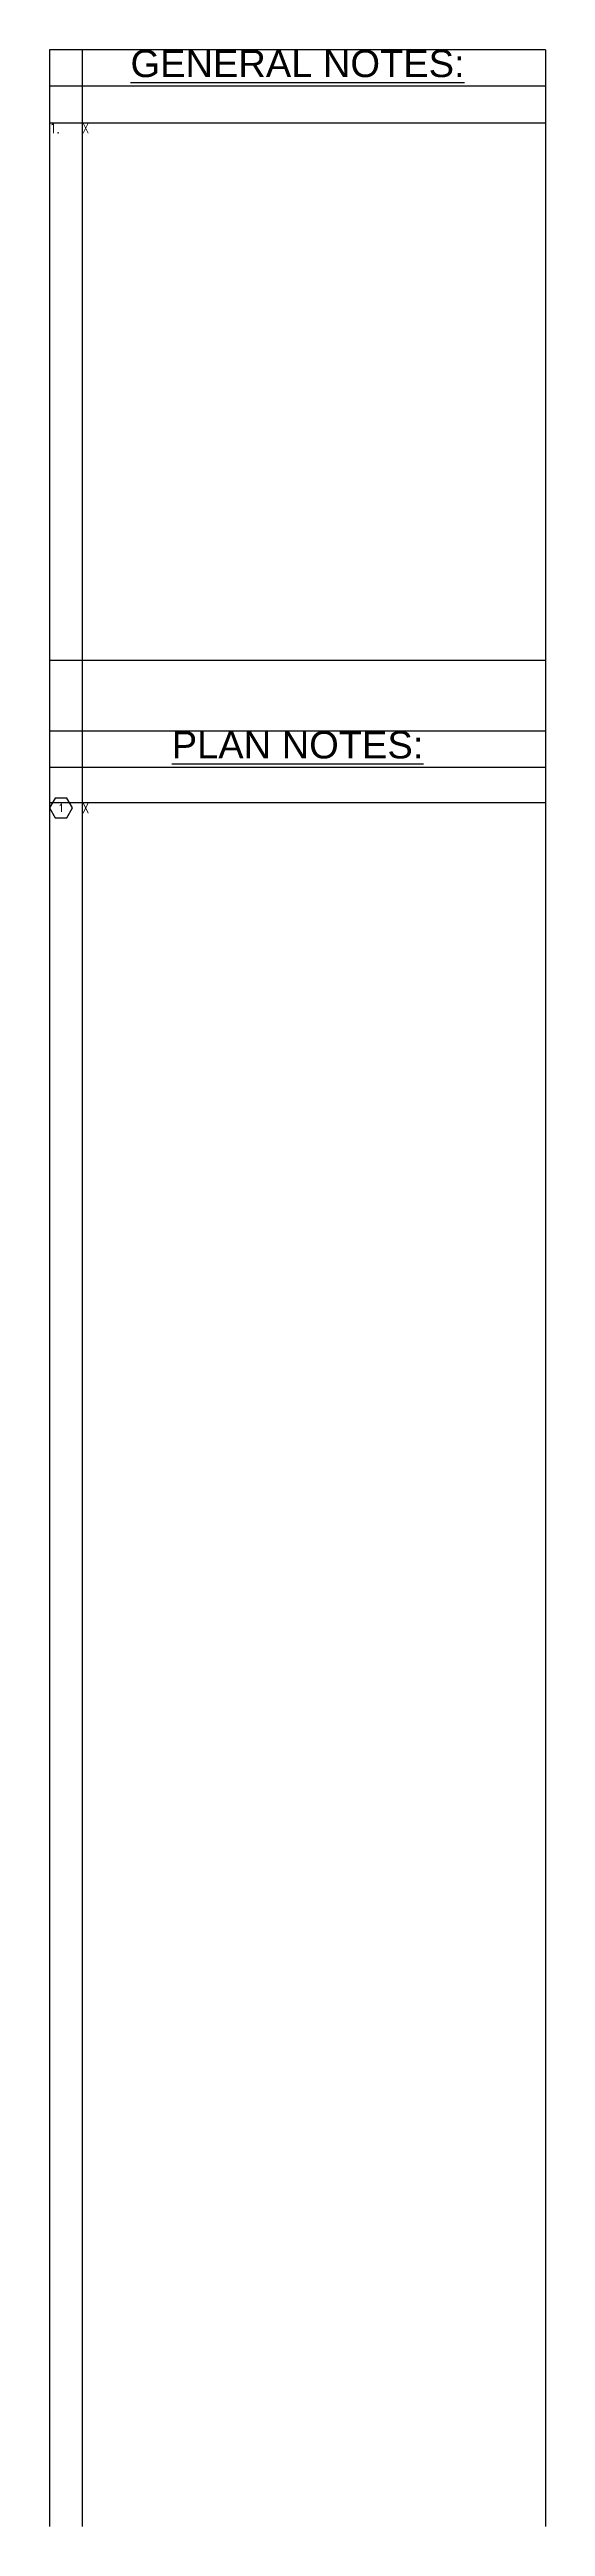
# Model space of a CAD drawing. Header units: inches. Extents: x 0 to 32.3, y 0 to 23.2.
# Drawn here: x 27.76 to 32.31, y 0.44 to 23.19 of the extents above; entities outside this region: 1.
import ezdxf
from ezdxf.enums import TextEntityAlignment as Align

# ---------------------------------------------------------------- set-up
doc = ezdxf.new("R2010")
doc.units = ezdxf.units.IN
doc.header["$LTSCALE"] = 0.5
doc.header["$MEASUREMENT"] = 0
doc.layers.get('Defpoints').update_dxf_attribs({"color": 27})
doc.layers.add('E-NOTE', color=80, linetype='Continuous')
doc.layers.add('G-Anno-Nplt', color=140, linetype='Continuous', plot=False)
doc.styles.add('NOTES', font='romans.shx', dxfattribs={"width": 0.8})
doc.styles.add('RomanS', font='romans.shx')
doc.styles.add('TITLE', font='arial.ttf')

# ---------------------------------------------------------------- blocks, each defined once
blk = doc.blocks.new('h21')
blk.add_wipeout([(-0.053, 0.091), (0.053, 0.091), (0.105, 0), (0.053, -0.091), (-0.053, -0.091), (-0.105, 0)])
blk.add_lwpolyline([(0.105, 0), (0.053, 0.091), (-0.053, 0.091), (-0.105, 0), (-0.053, -0.091), (0.053, -0.091)], close=True)
at = {"layer": 'Defpoints'}
blk.add_point((0, 0), dxfattribs=at)
at = {"style": 'RomanS'}
blk.add_attdef('X', text='', height=0.0938, dxfattribs=at).set_placement((0.001, -0.051), align=Align.CENTER)
blk = doc.blocks.new('NoteGuides')
at = {"layer": 'G-Anno-Nplt'}
for p, q in [((32.312, 23.19), (27.762, 23.19)), ((27.762, 23.19), (27.762, 0.44)), ((28.062, 23.19), (28.062, 0.44)), ((32.312, 23.19), (32.312, 0.44)), ((32.312, 22.857), (27.762, 22.857)), ((32.312, 22.518), (27.762, 22.518)), ((32.312, 17.582), (27.762, 17.582)), ((32.312, 16.932), (27.762, 16.932)), ((32.312, 16.598), (27.762, 16.598)), ((32.312, 16.273), (27.762, 16.273))]:
    blk.add_line(p, q, dxfattribs=at)

msp = doc.modelspace()

# ---------------------------------------------------------------- linework, layer by layer
at = {"layer": 'Defpoints'}
msp.add_point((0, 0), dxfattribs=at)

# ---------------------------------------------------------------- block references
at = {"layer": 'E-NOTE'}
ref = msp.add_blockref('h21', (27.868, 16.224), dxfattribs=at)
ref.add_attrib('X', '1', dxfattribs={"layer": '0', "height": 0.0729, "style": 'RomanS', "width": 0.8}).set_placement((27.868, 16.188), align=Align.CENTER)

# ---------------------------------------------------------------- texts
at = {"layer": 'E-NOTE', "char_height": 0.25, "attachment_point": 2, "line_spacing_factor": 0.96, "style": 'TITLE'}
for s, insert in [('{\\LGENERAL NOTES:}', (30.038, 23.188)), ('{\\LPLAN NOTES:}', (30.038, 16.929))]:
    msp.add_mtext(s, dxfattribs=dict(at, insert=insert))
at = {"layer": 'E-NOTE', "char_height": 0.0938, "attachment_point": 1, "line_spacing_factor": 0.96, "style": 'NOTES'}
for s, insert, width in [('1.', (27.762, 22.516), 0.3), ('X', (28.062, 22.516), 4.25)]:
    msp.add_mtext(s, dxfattribs=dict(at, insert=insert, width=width))

# ---------------------------------------------------------------- next in the draw order: block references
msp.add_blockref('NoteGuides', (0, -0.003))

# ---------------------------------------------------------------- next in the draw order: texts
at = {"layer": 'E-NOTE', "insert": (28.062, 16.271), "char_height": 0.0938, "width": 4.25, "attachment_point": 1, "line_spacing_factor": 0.96, "style": 'NOTES'}
msp.add_mtext('X', dxfattribs=at)

doc.saveas('drawing.dxf')
